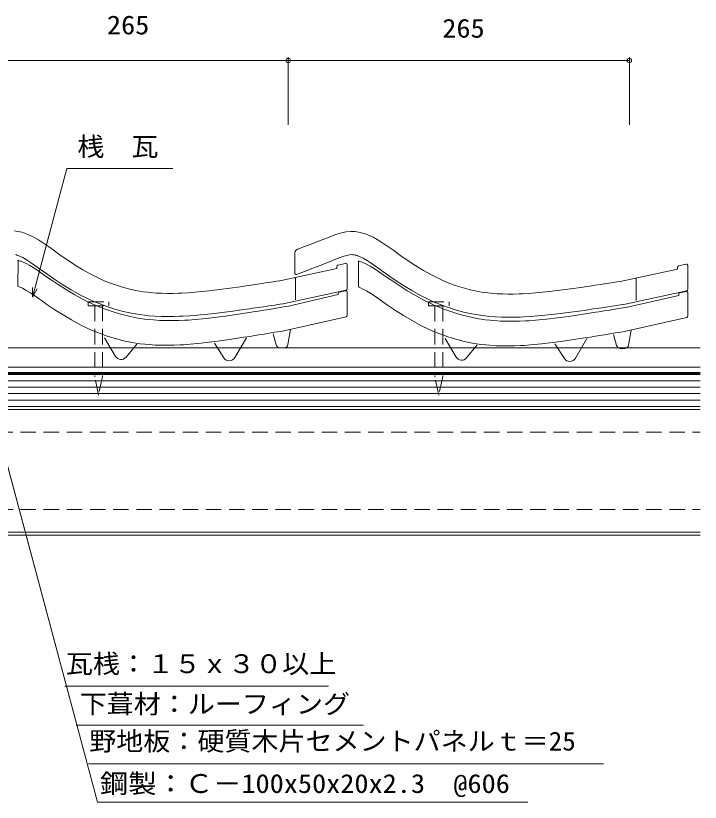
# Model space of a CAD drawing. Units: millimetres, scale not verified. Extents: x -682 to 655, y -296 to 323.
# Drawn here: x 123 to 655, y -296 to 315 of the extents above; entities that cross this region are included whole.
import ezdxf
from ezdxf.enums import TextEntityAlignment as Align

# ---------------------------------------------------------------- set-up
doc = ezdxf.new("R2010")
doc.units = ezdxf.units.MM
doc.header["$LTSCALE"] = 10
doc.linetypes.add('DASHED1', pattern=[1.8, 1.2, -0.6])
doc.linetypes.add('DASHED3', pattern=[4, 3, -1])
for name, color, linetype, lineweight in [('0-0_1', 5, 'Continuous', 18), ('0-1_2', 7, 'Continuous', 18), ('0-2_3', 3, 'Continuous', 18), ('0-3_4', 3, 'Continuous', 18)]:
    doc.layers.add(name, color=color, linetype=linetype, lineweight=lineweight)
doc.styles.add('ＭＳ ゴシック', font='')
doc.styles.get('ＭＳ ゴシック').set_extended_font_data('MS Gothic')

msp = doc.modelspace()

# ---------------------------------------------------------------- linework, layer by layer
at = {"layer": '0-0_1', "color": 3}
for p, q in [((334.84, 282.83), (334.84, 230.33)), ((599.84, 282.83), (599.84, 230.33)), ((69.84, 280.33), (334.84, 280.33)), ((334.84, 280.33), (599.84, 280.33)), ((95.19, 46.12), (186.81, -295.83)), ((654.93, 11.57), (-384.07, 11.57)), ((-269.07, 9.27), (654.93, 9.27)), ((-269.07, -86.13), (654.93, -86.13)), ((654.93, -88.43), (-269.07, -88.43)), ((161.47, -205.77), (366.29, -205.77)), ((170.1, -235.86), (393.28, -235.86)), ((179.64, -265.96), (579.7, -265.96)), ((186.81, -295.83), (520.96, -295.83))]:
    msp.add_line(p, q, dxfattribs=at)
at = {"layer": '0-0_1'}
for p, q in [((340.02, 115.15), (340.02, 130.87)), ((342.05, 133.72), (342.48, 133.88)), ((124.72, 125.12), (124.76, 125.11)), ((124.76, 125.11), (125.34, 124.99)), ((125.08, 125.02), (124.9, 104.85)), ((125.34, 124.99), (126, 124.83)), ((126, 124.83), (126.78, 124.6)), ((126.78, 124.6), (126.96, 124.54)), ((126.96, 124.54), (128.43, 124.01)), ((128.43, 124.01), (131.26, 122.74)), ((131.26, 122.74), (134.13, 121.19)), ((379.5, 122.57), (373.5, 121.32)), ((389.21, 124.59), (389.25, 124.58)), ((389.25, 124.58), (389.83, 124.46)), ((389.57, 124.49), (389.4, 104.32)), ((389.83, 124.46), (390.49, 124.3)), ((390.49, 124.3), (391.28, 124.07)), ((391.28, 124.07), (391.46, 124.01)), ((391.46, 124.01), (392.92, 123.48)), ((392.92, 123.48), (395.75, 122.21)), ((395.75, 122.21), (398.62, 120.66)), ((134.13, 121.19), (137.24, 119.26)), ((137.24, 119.26), (140.61, 117)), ((140.61, 117), (144.23, 114.46)), ((328.25, 109.24), (372.7, 118.89)), ((341.37, 114.21), (347.54, 116.55)), ((372.7, 120.34), (372.7, 118.89)), ((380.7, 121.59), (380.7, 103.01)), ((398.62, 120.66), (401.73, 118.73)), ((401.73, 118.73), (405.1, 116.47)), ((405.1, 116.47), (408.73, 113.93)), ((592.74, 108.71), (637.2, 118.36)), ((637.2, 119.81), (637.2, 118.36)), ((643.99, 122.04), (637.99, 120.79)), ((645.2, 121.06), (645.2, 102.48)), ((144.23, 114.46), (146.47, 112.88)), ((146.47, 112.88), (150.01, 110.42)), ((150.01, 110.42), (156.19, 106.26)), ((340.52, 94.36), (340.52, 111.55)), ((408.73, 113.93), (410.96, 112.35)), ((410.96, 112.35), (414.5, 109.89)), ((605.02, 93.83), (605.02, 111.02)), ((124.75, 104.98), (125.5, 104.71)), ((125.5, 104.71), (128.46, 103.38)), ((156.19, 106.26), (162.6, 102.17)), ((389.24, 104.45), (389.99, 104.18)), ((389.99, 104.18), (392.96, 102.85)), ((414.5, 109.89), (420.69, 105.73)), ((420.69, 105.73), (427.1, 101.64)), ((128.46, 103.38), (131.45, 101.76)), ((131.45, 101.76), (134.64, 99.78)), ((134.64, 99.78), (138.06, 97.48)), ((162.6, 102.17), (169.24, 98.24)), ((169.24, 98.24), (176.13, 94.51)), ((379.92, 102.03), (329.78, 91.15)), ((334.99, 89.41), (373.67, 98.46)), ((373.67, 99.41), (373.67, 98.46)), ((379.48, 101.52), (374.45, 100.39)), ((380.7, 82.27), (380.7, 100.55)), ((392.96, 102.85), (395.94, 101.23)), ((395.94, 101.23), (399.14, 99.25)), ((399.14, 99.25), (402.55, 96.95)), ((427.1, 101.64), (433.73, 97.71)), ((644.41, 101.5), (594.27, 90.62)), ((599.49, 88.88), (638.16, 97.93)), ((638.16, 98.88), (638.16, 97.93)), ((643.98, 100.99), (638.94, 99.86)), ((645.2, 81.74), (645.2, 100.02)), ((138.06, 97.48), (141.7, 94.93)), ((141.7, 94.93), (143.93, 93.36)), ((143.93, 93.36), (147.46, 90.91)), ((176.13, 94.51), (183.2, 91.1)), ((402.55, 96.95), (406.19, 94.4)), ((406.19, 94.4), (408.42, 92.83)), ((408.42, 92.83), (411.95, 90.38)), ((433.73, 97.71), (440.62, 93.98)), ((440.62, 93.98), (447.69, 90.57)), ((147.46, 90.91), (153.61, 86.77)), ((153.61, 86.77), (159.97, 82.72)), ((183.2, 91.1), (187.57, 89.2)), ((187.57, 89.2), (191.25, 87.73)), ((191.25, 87.73), (197.42, 85.53)), ((309.26, 85.28), (311.71, 85.68)), ((311.71, 85.68), (315.91, 86.37)), ((315.91, 86.37), (320.12, 87.06)), ((320.12, 87.06), (324.32, 87.75)), ((324.32, 87.75), (328.51, 88.45)), ((328.51, 88.45), (332.7, 89.14)), ((332.7, 89.14), (335.13, 89.55)), ((411.95, 90.38), (418.1, 86.24)), ((418.1, 86.24), (424.46, 82.19)), ((447.69, 90.57), (452.06, 88.67)), ((452.06, 88.67), (455.74, 87.2)), ((455.74, 87.2), (461.91, 85)), ((576.2, 85.15), (580.41, 85.84)), ((580.41, 85.84), (584.61, 86.53)), ((584.61, 86.53), (588.81, 87.22)), ((588.81, 87.22), (593, 87.92)), ((593, 87.92), (597.19, 88.61)), ((597.19, 88.61), (599.62, 89.02)), ((159.97, 82.72), (166.54, 78.82)), ((197.42, 85.53), (203.78, 83.58)), ((203.78, 83.58), (210.25, 81.92)), ((210.25, 81.92), (216.79, 80.57)), ((216.79, 80.57), (223.31, 79.55)), ((223.31, 79.55), (227.24, 79.08)), ((262.53, 79.14), (271.09, 79.92)), ((271.09, 79.92), (279.6, 80.9)), ((279.6, 80.9), (288.01, 82.01)), ((288.01, 82.01), (296.32, 83.23)), ((296.32, 83.23), (304.52, 84.52)), ((304.52, 84.52), (309.26, 85.28)), ((379.92, 81.29), (330.34, 70.22)), ((424.46, 82.19), (431.04, 78.29)), ((461.91, 85), (468.28, 83.05)), ((468.28, 83.05), (474.74, 81.39)), ((474.74, 81.39), (481.29, 80.04)), ((481.29, 80.04), (487.8, 79.02)), ((535.58, 79.39), (544.1, 80.37)), ((544.1, 80.37), (552.5, 81.48)), ((552.5, 81.48), (560.81, 82.7)), ((560.81, 82.7), (569.02, 83.99)), ((569.02, 83.99), (573.75, 84.75)), ((573.75, 84.75), (576.2, 85.15)), ((644.41, 80.76), (594.83, 69.69)), ((166.54, 78.82), (173.36, 75.13)), ((173.36, 75.13), (180.35, 71.75)), ((227.24, 79.08), (230.29, 78.8)), ((230.29, 78.8), (235.24, 78.48)), ((235.24, 78.48), (240.22, 78.33)), ((240.22, 78.33), (245.12, 78.31)), ((245.12, 78.31), (249.95, 78.42)), ((249.95, 78.42), (254.67, 78.62)), ((254.67, 78.62), (257.47, 78.78)), ((257.47, 78.78), (262.53, 79.14)), ((431.04, 78.29), (437.85, 74.6)), ((437.85, 74.6), (444.84, 71.22)), ((487.8, 79.02), (491.73, 78.55)), ((491.73, 78.55), (494.78, 78.27)), ((494.78, 78.27), (499.74, 77.95)), ((499.74, 77.95), (504.71, 77.8)), ((504.71, 77.8), (509.61, 77.78)), ((509.61, 77.78), (514.44, 77.89)), ((514.44, 77.89), (519.16, 78.09)), ((519.16, 78.09), (521.96, 78.25)), ((521.96, 78.25), (527.02, 78.61)), ((527.02, 78.61), (535.58, 79.39)), ((180.35, 71.75), (184.65, 69.89)), ((184.65, 69.89), (188.28, 68.44)), ((188.28, 68.44), (194.36, 66.27)), ((311.91, 67.18), (316.11, 67.87)), ((316.11, 67.87), (320.31, 68.56)), ((320.31, 68.56), (324.5, 69.26)), ((325.41, 59.53), (323.16, 68.11)), ((324.5, 69.26), (328.69, 69.96)), ((328.69, 69.96), (330.3, 70.22)), ((334.71, 59.8), (336.64, 71.4)), ((444.84, 71.22), (449.14, 69.36)), ((449.14, 69.36), (452.77, 67.91)), ((452.77, 67.91), (458.86, 65.74)), ((576.4, 66.65), (580.6, 67.34)), ((580.6, 67.34), (584.8, 68.03)), ((584.8, 68.03), (588.99, 68.73)), ((589.9, 59), (587.65, 67.58)), ((588.99, 68.73), (593.18, 69.43)), ((593.18, 69.43), (594.8, 69.69)), ((599.2, 59.27), (601.14, 70.87)), ((200.8, 50.52), (192.26, 65.05)), ((194.36, 66.27), (200.64, 64.34)), ((200.64, 64.34), (207.01, 62.71)), ((207.01, 62.71), (213.47, 61.38)), ((213.47, 61.38), (219.9, 60.37)), ((267.2, 60.75), (275.68, 61.72)), ((275.68, 61.72), (284.05, 62.83)), ((284.05, 62.83), (292.34, 64.05)), ((292.34, 64.05), (300.53, 65.33)), ((293.42, 49.59), (302.36, 64.83)), ((300.53, 65.33), (305.25, 66.09)), ((305.25, 66.09), (307.7, 66.49)), ((307.7, 66.49), (311.91, 67.18)), ((465.29, 49.99), (456.75, 64.52)), ((458.86, 65.74), (465.13, 63.81)), ((465.13, 63.81), (471.51, 62.18)), ((471.51, 62.18), (477.96, 60.85)), ((531.7, 60.22), (540.17, 61.19)), ((540.17, 61.19), (548.54, 62.3)), ((548.54, 62.3), (556.83, 63.52)), ((556.83, 63.52), (565.02, 64.8)), ((557.91, 49.06), (566.85, 64.3)), ((565.02, 64.8), (569.75, 65.56)), ((569.75, 65.56), (572.2, 65.96)), ((572.2, 65.96), (576.4, 66.65)), ((208.96, 49.87), (217.27, 59.93)), ((219.9, 60.37), (223.76, 59.91)), ((223.76, 59.91), (226.76, 59.64)), ((226.76, 59.64), (231.66, 59.32)), ((231.66, 59.32), (236.57, 59.17)), ((236.57, 59.17), (241.42, 59.15)), ((241.42, 59.15), (246.2, 59.26)), ((246.2, 59.26), (250.88, 59.46)), ((250.88, 59.46), (253.66, 59.62)), ((253.66, 59.62), (258.69, 59.97)), ((258.69, 59.97), (267.2, 60.75)), ((284.91, 49.4), (277.58, 60.7)), ((331.75, 57.29), (328.33, 57.29)), ((473.46, 49.34), (481.76, 59.4)), ((477.96, 60.85), (484.39, 59.84)), ((484.39, 59.84), (488.25, 59.38)), ((488.25, 59.38), (491.25, 59.11)), ((491.25, 59.11), (496.15, 58.79)), ((496.15, 58.79), (501.06, 58.64)), ((501.06, 58.64), (505.91, 58.62)), ((505.91, 58.62), (510.69, 58.73)), ((510.69, 58.73), (515.38, 58.93)), ((515.38, 58.93), (518.15, 59.09)), ((518.15, 59.09), (523.18, 59.44)), ((523.18, 59.44), (531.7, 60.22)), ((549.4, 48.87), (542.08, 60.17)), ((596.24, 56.76), (592.83, 56.76))]:
    msp.add_line(p, q, dxfattribs=at)
at = {"layer": '0-0_1', "color": 3, "linetype": 'DASHED1'}
for p, q in [((184.59, 89.8), (184.59, 34.66)), ((190.59, 89.8), (190.59, 34.91)), ((448.87, 89.8), (448.87, 34.66)), ((454.87, 89.8), (454.87, 34.91)), ((187.54, 20.4), (184.59, 34.66)), ((190.59, 34.91), (187.54, 20.4)), ((451.82, 20.4), (448.87, 34.66)), ((454.87, 34.91), (451.82, 20.4)), ((-269.07, -8.43), (654.93, -8.43)), ((-269.07, -68.43), (654.93, -68.43))]:
    msp.add_line(p, q, dxfattribs=at)
at = {"layer": '0-0_1', "color": 2}
for p, q in [((654.93, 31.57), (-384.07, 31.57)), ((654.93, 26.57), (-384.07, 26.57)), ((654.93, 21.57), (-384.07, 21.57)), ((654.93, 16.57), (-384.07, 16.57))]:
    msp.add_line(p, q, dxfattribs=at)
at = {"layer": '0-0_1'}
for points in [[(122.14, 147.99), (123.6, 147.82), (125.07, 147.57), (126.52, 147.26), (127.96, 146.88), (129.39, 146.44), (130.21, 146.17), (132.7, 145.22), (136.86, 143.29), (140.87, 141.04), (144.75, 138.56), (148.56, 135.92), (152.33, 133.2), (154.51, 131.62), (157.84, 129.23), (163.63, 125.22), (169.51, 121.36), (175.48, 117.7), (181.58, 114.29), (187.82, 111.17), (191.52, 109.5), (194.58, 108.23), (199.94, 106.23), (205.4, 104.48), (210.93, 102.97)], [(342.48, 133.88), (343.29, 134.19), (346.84, 135.53), (350.4, 136.88), (353.97, 138.24), (357.55, 139.63), (361.16, 141.04), (363.26, 141.87), (365.34, 142.7), (368.95, 144.1), (372.58, 145.39), (376.24, 146.45), (379.92, 147.21), (383.62, 147.55), (385.78, 147.52), (386.63, 147.46), (388.1, 147.29), (389.56, 147.04), (391.01, 146.73), (392.45, 146.35), (393.88, 145.91), (394.7, 145.64), (397.2, 144.69), (401.36, 142.76), (405.36, 140.51), (409.25, 138.03), (413.06, 135.39), (416.82, 132.67), (419, 131.09), (422.34, 128.7), (428.13, 124.69), (434, 120.83), (439.97, 117.17), (446.07, 113.76), (452.32, 110.64), (456.01, 108.97), (459.07, 107.7), (464.43, 105.7), (469.89, 103.95), (475.42, 102.45)], [(123.05, 129.56), (123.9, 129.3), (124.15, 129.21), (125.71, 128.62), (128.66, 127.25), (131.62, 125.59), (134.78, 123.57), (138.17, 121.23), (141.77, 118.62), (143.98, 117.02), (147.47, 114.52), (153.56, 110.3), (159.87, 106.16), (166.39, 102.17), (173.15, 98.38), (180.1, 94.91), (184.37, 92.98), (187.98, 91.49), (194.03, 89.22), (200.28, 87.21), (206.63, 85.49)], [(347.58, 116.57), (349.64, 117.35), (353.21, 118.69), (356.8, 120.06), (360.42, 121.44), (364.07, 122.85), (367.75, 124.29), (369.91, 125.15), (371.93, 125.95), (375.2, 127.22), (378.1, 128.25), (380.57, 128.97), (382.56, 129.37), (384.34, 129.54), (385.02, 129.53), (384.94, 129.53), (385.56, 129.46), (386.15, 129.36), (386.81, 129.22), (387.55, 129.03), (388.4, 128.77), (388.64, 128.68), (390.2, 128.09), (393.15, 126.72), (396.11, 125.06), (399.28, 123.04), (402.66, 120.7), (406.27, 118.09), (408.47, 116.49), (411.96, 113.99), (418.06, 109.77), (424.36, 105.63), (430.88, 101.64), (437.65, 97.85), (444.59, 94.38), (448.86, 92.45), (452.47, 90.96), (458.52, 88.69), (464.77, 86.68), (471.12, 84.96)], [(210.93, 102.97), (216.53, 101.74), (222.18, 100.77), (225.47, 100.34), (227.98, 100.07), (232.34, 99.73), (236.7, 99.53), (241.06, 99.45), (245.43, 99.49), (249.79, 99.62), (252.33, 99.73), (257.05, 99.99), (265.19, 100.63), (273.31, 101.44), (281.42, 102.4), (289.51, 103.47), (297.6, 104.62), (302.28, 105.31), (304.72, 105.67), (308.91, 106.3), (313.11, 106.93), (317.3, 107.56), (321.5, 108.2), (325.69, 108.83), (328.12, 109.2)], [(475.42, 102.45), (481.02, 101.21), (486.67, 100.24), (489.96, 99.81), (492.48, 99.54), (496.83, 99.2), (501.19, 99), (505.55, 98.92), (509.92, 98.96), (514.29, 99.09), (516.82, 99.2), (521.55, 99.46), (529.69, 100.1), (537.81, 100.91), (545.91, 101.87), (554.01, 102.94), (562.09, 104.09), (566.77, 104.78), (569.21, 105.14), (573.41, 105.77), (577.6, 106.4), (581.8, 107.03), (585.99, 107.67), (590.18, 108.3), (592.62, 108.67)], [(206.63, 85.49), (213.06, 84.07), (219.48, 82.97), (223.34, 82.46), (226.33, 82.14), (231.22, 81.76), (236.13, 81.54), (240.98, 81.45), (245.76, 81.49), (250.45, 81.63), (253.23, 81.75), (258.26, 82.03), (266.79, 82.7), (275.27, 83.55), (283.66, 84.54), (291.96, 85.64), (300.17, 86.81), (304.91, 87.5), (307.36, 87.87), (311.58, 88.5), (315.79, 89.13), (320, 89.76), (324.2, 90.4), (328.4, 91.04), (330.01, 91.28)], [(471.12, 84.96), (477.56, 83.54), (483.97, 82.44), (487.83, 81.93), (490.82, 81.61), (495.72, 81.23), (500.62, 81.01), (505.47, 80.92), (510.26, 80.96), (514.94, 81.1), (517.72, 81.22), (522.75, 81.5), (531.28, 82.17), (539.76, 83.02), (548.16, 84.01), (556.46, 85.11), (564.66, 86.28), (569.4, 86.97), (571.86, 87.34), (576.07, 87.97), (580.28, 88.6), (584.49, 89.23), (588.69, 89.87), (592.89, 90.51), (594.51, 90.75)]]:
    msp.add_lwpolyline(points, dxfattribs=at)
at = {"layer": '0-0_1', "color": 3, "linetype": 'DASHED1'}
for points in [[(179.59, 92.8), (195.59, 92.8), (195.59, 89.8)], [(179.59, 92.8), (179.59, 89.8), (195.59, 89.8)], [(443.87, 92.8), (459.87, 92.8), (459.87, 89.8)], [(443.87, 92.8), (443.87, 89.8), (459.87, 89.8)]]:
    msp.add_lwpolyline(points, dxfattribs=at)
at = {"layer": '0-0_1', "color": 3}
for centre in [(334.84, 280.33), (334.84, 280.33), (599.84, 280.33)]:
    msp.add_circle(centre, 1.7, dxfattribs=at)
at = {"layer": '0-0_1'}
for centre, radius, start, end in [((343.12, 130.92), 3, 110.94902, 178.7), ((379.7, 121.59), 1, 0, 101.73308), ((373.7, 120.34), 1, 101.73308, 180), ((638.2, 119.81), 1, 101.73308, 180), ((644.2, 121.06), 1, 0, 101.73308), ((341.02, 115.15), 1, 180, 290.73166), ((374.67, 99.41), 1, 102.72435, 180), ((379.7, 100.55), 1, 0, 102.72435), ((379.7, 103.01), 1, 282.24497, 0), ((639.16, 98.88), 1, 102.72435, 180), ((644.2, 100.02), 1, 0, 102.72435), ((644.2, 102.48), 1, 282.24497, 0), ((379.7, 82.27), 1, 282.58296, 0), ((644.2, 81.74), 1, 282.58296, 0), ((328.31, 60.29), 3, 194.67639, 270), ((331.75, 60.29), 3, 270, 350.53767), ((592.8, 59.77), 3, 194.67639, 270), ((596.24, 59.76), 3, 270, 350.53767), ((205.11, 53.05), 5, 210.42578, 320.47001), ((289.11, 52.11), 5, 212.93986, 329.61716), ((469.6, 52.52), 5, 210.42578, 320.47001), ((553.6, 51.58), 5, 212.93986, 329.61716)]:
    msp.add_arc(centre, radius, start, end, dxfattribs=at)
at = {"layer": '0-1_2'}
for p, q in [((334.84, 282.03), (334.84, 230.33)), ((599.84, 230.33), (599.84, 282.03)), ((-420.16, 280.33), (599.84, 280.33)), ((136.7, 98.4), (163, 196.56)), ((163, 196.56), (245.16, 196.56)), ((136.7, 98.4), (136.18, 96.48)), ((654.93, 57.05), (-333.58, 57.05)), ((-384.07, 37.35), (654.93, 37.35)), ((-383.77, 37.91), (654.93, 37.91)), ((654.93, 9.27), (-269.07, 9.27)), ((-269.07, -86.13), (654.93, -86.13)), ((654.93, -88.43), (-269.07, -88.43)), ((162.68, -205.77), (366.29, -205.77)), ((170.1, -235.86), (390.72, -235.86)), ((179.64, -265.96), (577.15, -265.96)), ((186.81, -295.83), (508.19, -295.83))]:
    msp.add_line(p, q, dxfattribs=at)
at = {"layer": '0-1_2', "color": 3}
for p, q in [((136.18, 96.48), (163, 196.56)), ((163, 196.56), (245.16, 196.56)), ((278.34, 36.57), (-384.07, 36.57))]:
    msp.add_line(p, q, dxfattribs=at)
at = {"layer": '0-1_2', "color": 2}
msp.add_line((654.93, 36.57), (-384.07, 36.57), dxfattribs=at)
at = {"layer": '0-1_2', "color": 3}
msp.add_lwpolyline([(139.93, 102.98), (136.18, 96.48), (136.18, 103.98)], dxfattribs=at)
at = {"layer": '0-1_2'}
for points in [[(136.18, 103.98), (136.18, 96.48), (139.93, 102.98)], [(-333.58, 57.05), (-333.58, 42.05), (654.93, 42.05)], [(186.81, -295.83), (95.19, 46.12), (95.19, 38.62)], [(654.93, 11.57), (-384.07, 11.57), (-384.07, 37.35)]]:
    msp.add_lwpolyline(points, dxfattribs=at)
at = {"layer": '0-2_3', "linetype": 'DASHED3'}
msp.add_line((-384.07, 37.35), (654.93, 37.35), dxfattribs=at)
at = {"layer": '0-2_3'}
msp.add_line((-333.58, 42.05), (654.93, 42.05), dxfattribs=at)
at = {"layer": '0-3_4'}
msp.add_line((-333.58, 57.05), (654.93, 57.05), dxfattribs=at)

# ---------------------------------------------------------------- texts
at = {"layer": '0-0_1', "color": 7, "style": 'ＭＳ ゴシック'}
for s, width, p in [('265', 1.1, (194.08, 296.23)), ('265', 1.1, (454.57, 293.68)), ('瓦桟：１５ｘ３０以上', 1.05, (162.22, -199.94)), ('下葺材：ルーフィング', 1.05, (172.93, -231.23)), ('野地板：硬質木片セメントパネルｔ＝25', 1.05, (180.34, -260.06)), ('鋼製：Ｃ－100x50x20x2.3\u3000@606', 1.1, (188.57, -293))]:
    msp.add_text(s, height=14.66, dxfattribs=dict(at, width=width)).set_placement(p, align=Align.BOTTOM_LEFT)
at = {"layer": '0-1_2', "style": 'ＭＳ ゴシック', "width": 1.05}
msp.add_text('桟\u3000瓦', height=14.66, dxfattribs=at).set_placement((171.1, 201.75), align=Align.BOTTOM_LEFT)

doc.saveas('drawing.dxf')
